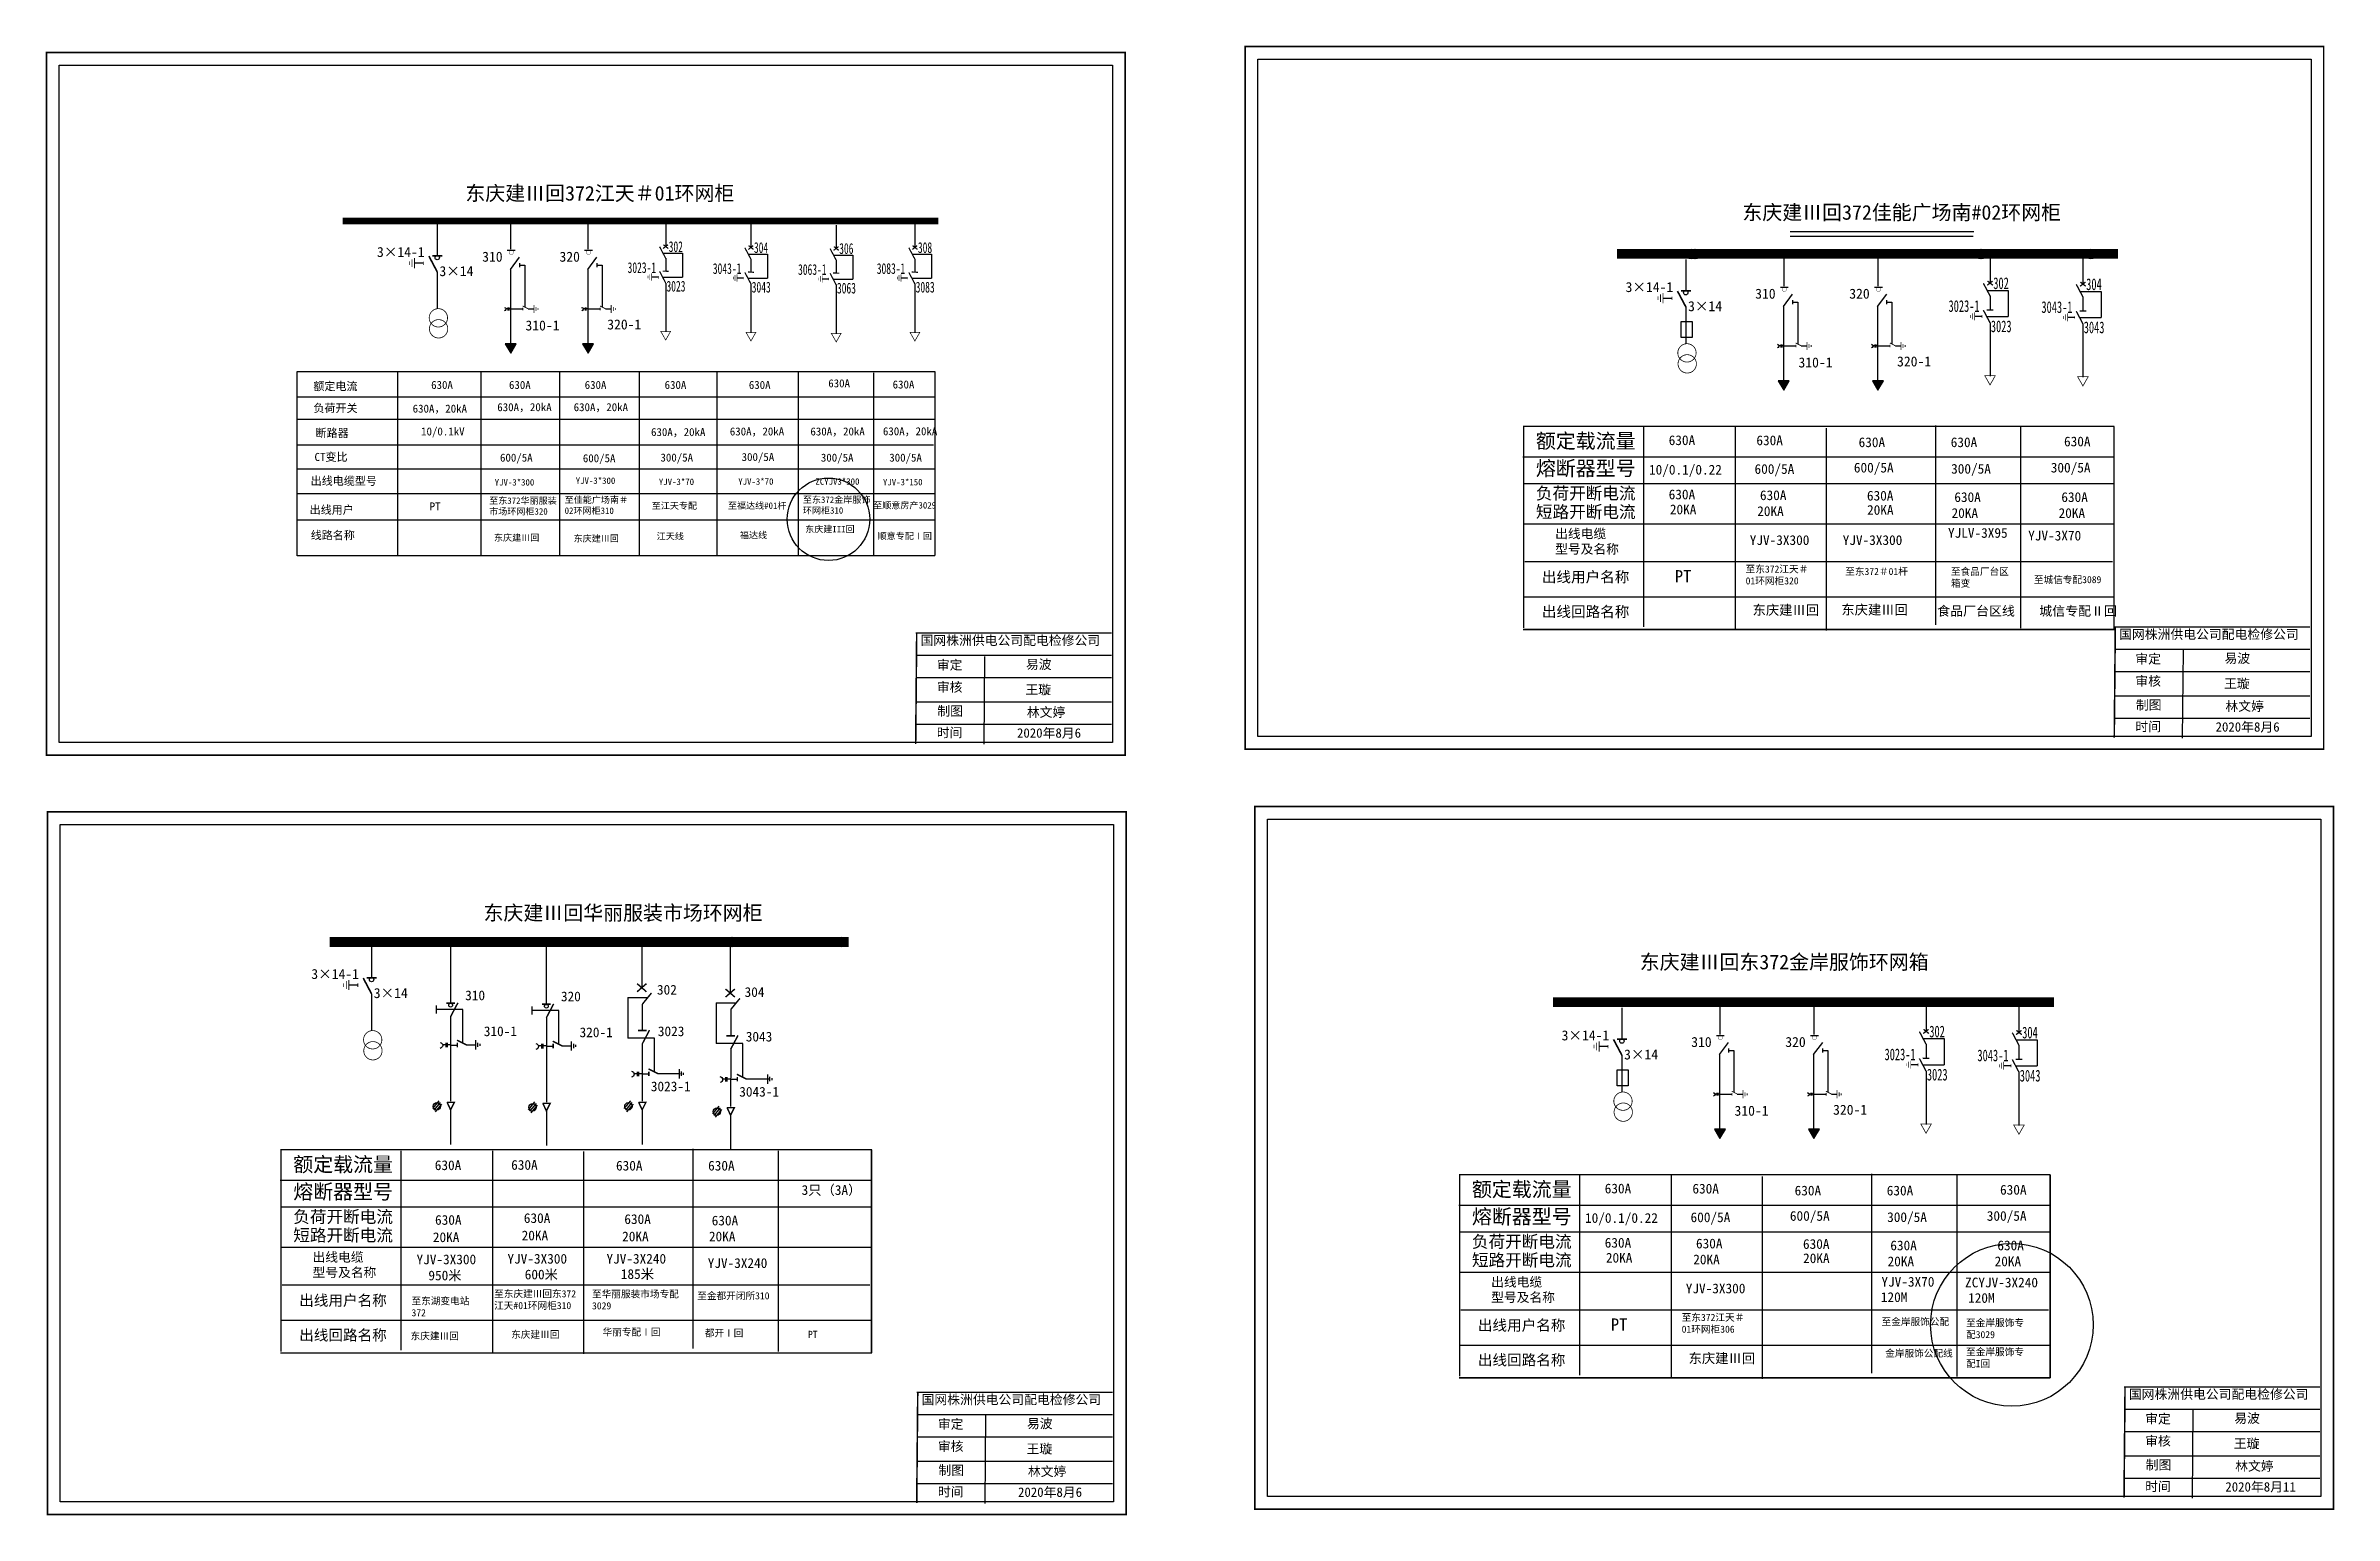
# Model space of a CAD drawing. Extents: x 118.5 to 198.4, y -132.9 to -81.6.
import ezdxf

# ---------------------------------------------------------------- set-up
doc = ezdxf.new("R2010")
doc.units = 0
doc.header["$LTSCALE"] = 0.774411
doc.linetypes.add('ACAD_ISO02W100', pattern=[15, 12, -3])
doc.layers.get('0').update_dxf_attribs({"linetype": 'CONTINUOUS'})
doc.layers.add('1', color=7, linetype='CONTINUOUS')
doc.layers.add('2', color=7, linetype='CONTINUOUS')
doc.styles.add('HZ', font='')
doc.styles.get("Standard").update_dxf_attribs({"font": '', "height": 2.5})
doc.styles.add('字体', font='', dxfattribs={"height": 2.5})
doc.styles.add('宋体', font='')
doc.styles.get('HZ').set_extended_font_data('SimSun')
doc.styles.get('Standard').set_extended_font_data('SimSun')
doc.styles.get('字体').set_extended_font_data('KaiTi_GB2312')
doc.styles.get('宋体').set_extended_font_data('SimSun')

# ---------------------------------------------------------------- blocks, each defined once
blk = doc.blocks.new('JD')
for points in [[(-2, 0.2), (-2, -0.2), (2, 0.2), (2, -0.2)], [(1, -1.2), (1, -0.8), (-1, -1.2), (-1, -0.8)], [(-0.5, -1.8), (-0.5, -2.2), (0.5, -1.8), (0.5, -2.2)]]:
    blk.add_trace(points)

msp = doc.modelspace()

# ---------------------------------------------------------------- hatches: boundary and pattern name
for points in [[(134.781, -92.336), (134.973, -92.003), (134.589, -92.003)], [(137.478, -92.336), (137.671, -92.003), (137.286, -92.003)], [(179.213, -93.626), (179.405, -93.293), (179.021, -93.293)], [(182.497, -93.626), (182.689, -93.293), (182.304, -93.293)], [(176.98, -119.731), (177.172, -119.398), (176.788, -119.398)], [(180.264, -119.731), (180.456, -119.398), (180.071, -119.398)]]:
    msp.add_hatch(color=7).paths.add_polyline_path(points)

# ---------------------------------------------------------------- linework, layer by layer
for p, q in [((132.211, -87.84), (132.211, -88.956)), ((140.186, -87.806), (140.186, -88.627)), ((143.162, -87.839), (143.162, -88.66)), ((148.885, -87.839), (148.885, -88.66)), ((146.138, -87.872), (146.138, -88.693)), ((131.732, -89.196), (131.422, -89.196)), ((134.659, -88.735), (134.937, -88.735)), ((135.083, -89.193), (135.083, -89.337)), ((135.086, -89.266), (135.271, -89.266)), ((135.271, -89.266), (135.271, -90.723)), ((137.357, -88.735), (137.635, -88.735)), ((137.78, -89.193), (137.78, -89.337)), ((137.784, -89.266), (137.968, -89.266)), ((137.968, -89.266), (137.968, -90.723)), ((140.093, -88.845), (140.768, -88.845)), ((140.186, -89.022), (140.186, -89.473)), ((140.768, -88.845), (140.768, -89.682)), ((143.068, -88.878), (143.744, -88.878)), ((143.162, -89.055), (143.162, -89.506)), ((143.744, -88.878), (143.744, -89.715)), ((146.044, -88.911), (146.719, -88.911)), ((146.138, -89.088), (146.138, -89.539)), ((146.719, -88.911), (146.719, -89.749)), ((148.791, -88.878), (149.466, -88.878)), ((148.885, -89.055), (148.885, -89.506)), ((149.466, -88.878), (149.466, -89.715)), ((175.792, -89.063), (175.792, -90.179)), ((186.41, -89.009), (186.41, -89.903)), ((189.652, -89.045), (189.652, -89.939)), ((132.211, -89.494), (132.211, -90.784)), ((139.928, -89.682), (139.7, -89.682)), ((140.08, -89.682), (140.768, -89.682)), ((140.186, -89.884), (140.186, -91.592)), ((142.904, -89.715), (142.675, -89.715)), ((143.056, -89.715), (143.744, -89.715)), ((143.162, -89.917), (143.162, -91.625)), ((145.879, -89.748), (145.651, -89.748)), ((146.031, -89.749), (146.719, -89.749)), ((146.138, -89.95), (146.138, -91.658)), ((148.626, -89.715), (148.398, -89.715)), ((148.778, -89.715), (149.466, -89.715)), ((148.885, -89.917), (148.885, -91.625)), ((179.091, -90.026), (179.369, -90.026)), ((182.375, -90.026), (182.653, -90.026)), ((186.308, -90.14), (187.044, -90.14)), ((187.044, -90.14), (187.044, -91.053)), ((189.55, -90.177), (190.286, -90.177)), ((190.286, -90.177), (190.286, -91.089)), ((134.781, -90.789), (135.204, -90.789)), ((135.39, -90.785), (135.585, -90.785)), ((137.478, -90.789), (137.901, -90.789)), ((138.088, -90.785), (138.282, -90.785)), ((175.313, -90.419), (175.002, -90.419)), ((179.515, -90.484), (179.515, -90.628)), ((179.518, -90.556), (179.703, -90.556)), ((179.703, -90.556), (179.703, -92.014)), ((182.799, -90.484), (182.799, -90.628)), ((182.802, -90.556), (182.986, -90.556)), ((182.986, -90.556), (182.986, -92.014)), ((186.129, -91.053), (185.88, -91.053)), ((186.294, -91.053), (187.044, -91.053)), ((186.41, -90.334), (186.41, -90.825)), ((189.652, -90.37), (189.652, -90.861)), ((186.41, -91.273), (186.41, -93.133)), ((189.371, -91.089), (189.122, -91.089)), ((189.536, -91.089), (190.286, -91.089)), ((189.652, -91.309), (189.652, -93.17)), ((179.213, -92.08), (179.636, -92.08)), ((179.822, -92.076), (180.017, -92.076)), ((182.497, -92.08), (182.92, -92.08)), ((183.106, -92.076), (183.301, -92.076)), ((174.315, -94.918), (174.315, -101.878)), ((177.51, -94.918), (177.51, -101.972)), ((180.688, -94.95), (180.688, -102.005)), ((184.503, -94.853), (184.503, -101.813)), ((187.479, -94.918), (187.479, -101.925)), ((170.106, -95.945), (190.74, -95.945)), ((170.156, -96.879), (190.74, -96.879)), ((170.156, -98.284), (190.74, -98.284)), ((129.919, -113.026), (129.919, -114.142)), ((132.67, -112.872), (132.67, -114.999)), ((136.012, -112.909), (136.012, -115.036)), ((139.355, -112.872), (139.355, -114.468)), ((142.442, -113.058), (142.442, -114.655)), ((129.441, -114.382), (129.13, -114.382)), ((129.919, -114.68), (129.919, -115.97)), ((132.68, -115.463), (132.68, -118.424)), ((136.022, -115.499), (136.022, -118.46)), ((173.559, -115.168), (173.559, -116.284)), ((184.177, -115.113), (184.177, -116.007)), ((187.419, -115.149), (187.419, -116.044)), ((132.68, -116.467), (132.916, -116.467)), ((133.223, -116.46), (133.543, -116.46)), ((136.022, -116.503), (136.257, -116.503)), ((136.565, -116.497), (136.885, -116.497)), ((139.368, -116.441), (139.366, -118.424)), ((173.08, -116.524), (172.769, -116.524)), ((176.858, -116.13), (177.136, -116.13)), ((177.282, -116.588), (177.282, -116.732)), ((180.142, -116.13), (180.42, -116.13)), ((180.565, -116.588), (180.565, -116.732)), ((184.075, -116.245), (184.811, -116.245)), ((184.177, -116.438), (184.177, -116.929)), ((184.811, -116.245), (184.811, -117.157)), ((187.317, -116.281), (188.053, -116.281)), ((187.419, -116.474), (187.419, -116.965)), ((188.053, -116.281), (188.053, -117.194)), ((142.455, -116.628), (142.452, -118.61)), ((177.285, -116.661), (177.469, -116.661)), ((177.469, -116.661), (177.469, -118.118)), ((180.569, -116.661), (180.753, -116.661)), ((180.753, -116.661), (180.753, -118.118)), ((183.896, -117.157), (183.647, -117.157)), ((184.061, -117.157), (184.811, -117.157)), ((184.177, -117.377), (184.177, -119.238)), ((187.138, -117.193), (186.889, -117.193)), ((187.303, -117.194), (188.053, -117.194)), ((187.419, -117.413), (187.419, -119.274)), ((139.364, -117.472), (139.599, -117.472)), ((139.906, -117.465), (140.695, -117.465)), ((142.45, -117.658), (142.685, -117.658)), ((142.993, -117.652), (143.781, -117.652)), ((176.98, -118.184), (177.403, -118.184)), ((177.589, -118.18), (177.784, -118.18)), ((180.264, -118.184), (180.687, -118.184)), ((180.873, -118.18), (181.068, -118.18)), ((132.27, -118.417), (132.044, -118.686)), ((132.32, -118.469), (132.094, -118.739)), ((132.364, -118.525), (132.139, -118.795)), ((132.679, -118.728), (132.679, -119.934)), ((135.611, -118.453), (135.386, -118.723)), ((135.662, -118.506), (135.436, -118.776)), ((135.706, -118.562), (135.481, -118.832)), ((136.021, -118.765), (136.021, -119.97)), ((138.955, -118.417), (138.729, -118.686)), ((139.005, -118.469), (138.78, -118.739)), ((139.05, -118.525), (138.824, -118.795)), ((139.365, -118.728), (139.365, -119.934)), ((142.041, -118.603), (141.816, -118.873)), ((142.091, -118.656), (141.866, -118.926)), ((142.136, -118.712), (141.91, -118.981)), ((142.451, -118.915), (142.451, -120.12)), ((130.944, -120.154), (130.944, -127.114)), ((134.139, -120.154), (134.139, -127.209)), ((137.316, -120.187), (137.316, -127.241)), ((141.132, -120.089), (141.132, -127.049)), ((144.108, -120.154), (144.108, -127.162)), ((126.735, -121.182), (147.369, -121.182)), ((172.082, -121.022), (172.082, -127.982)), ((175.277, -121.022), (175.277, -128.077)), ((178.454, -121.055), (178.454, -128.109)), ((182.27, -120.957), (182.27, -127.917)), ((185.246, -121.022), (185.246, -128.03)), ((126.785, -122.115), (147.369, -122.115)), ((167.873, -122.05), (188.507, -122.05)), ((167.923, -122.983), (188.507, -122.983)), ((126.785, -123.521), (147.369, -123.521)), ((167.923, -124.389), (188.507, -124.389))]:
    msp.add_line(p, q)
at = {"color": 7}
for p, q in [((134.787, -88.704), (134.787, -87.754)), ((137.484, -88.704), (137.484, -87.754)), ((179.219, -89.994), (179.219, -89.044)), ((182.503, -89.994), (182.503, -89.044)), ((176.986, -116.099), (176.986, -115.149)), ((180.27, -116.099), (180.27, -115.149))]:
    msp.add_line(p, q, dxfattribs=at)
at = {"color": 0}
for p, q in [((134.768, -89.408), (134.768, -92.061)), ((137.466, -89.408), (137.466, -92.061)), ((175.792, -90.717), (175.792, -92.007)), ((179.2, -90.699), (179.2, -93.352)), ((182.484, -90.699), (182.484, -93.352)), ((130.828, -92.973), (130.828, -99.4)), ((133.735, -93.009), (133.735, -99.409)), ((127.319, -93.857), (129.874, -93.857)), ((129.862, -93.857), (132.017, -93.857)), ((131.592, -93.857), (149.593, -93.857)), ((127.319, -94.633), (129.863, -94.633)), ((129.851, -94.633), (132.007, -94.633)), ((131.97, -94.633), (149.582, -94.633)), ((127.319, -96.37), (129.845, -96.37)), ((129.833, -96.37), (131.988, -96.37)), ((131.952, -96.37), (149.564, -96.37)), ((173.559, -116.821), (173.559, -118.112)), ((176.967, -116.803), (176.967, -119.456)), ((180.251, -116.803), (180.251, -119.456))]:
    msp.add_line(p, q, dxfattribs=at)
at = {"color": 0, "linetype": 'Continuous'}
for p, q in [((170.172, -99.597), (190.685, -99.597)), ((148.916, -102.093), (155.741, -102.093)), ((190.75, -101.882), (197.576, -101.882)), ((148.916, -102.872), (155.741, -102.872)), ((151.311, -102.908), (151.285, -105.974)), ((190.75, -102.661), (197.576, -102.661)), ((193.146, -102.697), (193.119, -105.763)), ((148.916, -103.649), (155.741, -103.649)), ((190.75, -103.438), (197.576, -103.438)), ((148.916, -104.498), (155.741, -104.498)), ((190.75, -104.287), (197.576, -104.287)), ((148.916, -105.275), (155.741, -105.275)), ((190.75, -105.064), (197.576, -105.064)), ((138.864, -114.808), (139.568, -114.808)), ((141.95, -114.994), (142.654, -114.994)), ((139.371, -115.043), (139.368, -115.959)), ((142.457, -115.23), (142.455, -116.145)), ((126.801, -124.834), (147.314, -124.834)), ((167.939, -125.702), (188.452, -125.702)), ((148.953, -128.577), (155.778, -128.577)), ((191.091, -128.391), (197.916, -128.391)), ((148.953, -129.356), (155.778, -129.356)), ((151.348, -129.391), (151.322, -132.457)), ((191.091, -129.17), (197.916, -129.17)), ((193.486, -129.206), (193.46, -132.272)), ((148.953, -130.133), (155.778, -130.133)), ((191.091, -129.948), (197.916, -129.948)), ((148.953, -130.981), (155.778, -130.981)), ((191.091, -130.796), (197.916, -130.796)), ((148.953, -131.759), (155.778, -131.759)), ((191.091, -131.573), (197.916, -131.573))]:
    msp.add_line(p, q, dxfattribs=at)
at = {"linetype": 'Continuous'}
for p, q in [((133.548, -116.302), (133.548, -116.625)), ((133.623, -116.386), (133.623, -116.535)), ((133.698, -116.428), (133.698, -116.498)), ((136.89, -116.339), (136.89, -116.662)), ((136.965, -116.422), (136.965, -116.572)), ((137.04, -116.465), (137.04, -116.534)), ((140.652, -117.307), (140.652, -117.63)), ((140.728, -117.391), (140.728, -117.54)), ((140.802, -117.433), (140.802, -117.503)), ((143.739, -117.494), (143.739, -117.817)), ((143.814, -117.577), (143.814, -117.727)), ((143.889, -117.62), (143.889, -117.689))]:
    msp.add_line(p, q, dxfattribs=at)
at = {"color": 0, "linetype": 'Continuous', "const_width": 0.0547}
for points in [[(118.577, -81.847), (156.221, -81.847), (156.221, -106.358), (118.577, -106.358)], [(160.411, -81.636), (198.055, -81.636), (198.055, -106.147), (160.411, -106.147)], [(118.613, -108.331), (156.258, -108.331), (156.258, -132.842), (118.613, -132.842)], [(160.752, -108.146), (198.396, -108.146), (198.396, -132.656), (160.752, -132.656)]]:
    msp.add_lwpolyline(points, close=True, dxfattribs=at)
at = {"color": 0, "linetype": 'Continuous'}
for points in [[(160.854, -82.079), (197.613, -82.079), (197.613, -105.705), (160.854, -105.705)], [(119.019, -82.29), (155.778, -82.29), (155.778, -105.915), (119.019, -105.915)], [(175.631, -91.226), (176.012, -91.226), (176.012, -91.788), (175.631, -91.788)], [(161.194, -108.588), (197.954, -108.588), (197.954, -132.214), (161.194, -132.214)], [(119.056, -108.774), (155.815, -108.774), (155.815, -132.399), (119.056, -132.399)], [(173.398, -117.33), (173.779, -117.33), (173.779, -117.892), (173.398, -117.892)]]:
    msp.add_lwpolyline(points, close=True, dxfattribs=at)
for points, const_width in [([(128.912, -87.723), (149.7, -87.723)], 0.226), ([(140.186, -89.022), (139.974, -88.619)], 0.0426), ([(140.267, -88.547), (140.096, -88.681)], 0.0426), ([(140.106, -88.547), (140.277, -88.681)], 0.0426), ([(143.162, -89.055), (142.949, -88.652)], 0.0426), ([(143.242, -88.58), (143.072, -88.714)], 0.0426), ([(143.082, -88.58), (143.252, -88.714)], 0.0426), ([(146.218, -88.613), (146.047, -88.747)], 0.0426), ([(146.057, -88.613), (146.228, -88.747)], 0.0426), ([(148.885, -89.055), (148.672, -88.652)], 0.0426), ([(148.965, -88.58), (148.794, -88.714)], 0.0426), ([(148.804, -88.58), (148.975, -88.714)], 0.0426), ([(179.43, -88.092), (185.855, -88.092)], 0.051), ([(131.238, -89.13), (131.238, -89.255)], 0.0253), ([(131.329, -89.053), (131.329, -89.325)], 0.0253), ([(131.419, -89.011), (131.419, -89.367)], 0.0253), ([(131.732, -89.134), (131.732, -89.259)], 0.0253), ([(132.211, -89.494), (131.922, -88.945)], 0.0579), ([(132.389, -88.935), (132.046, -88.933)], 0.0579), ([(134.659, -88.735), (134.937, -88.735)], 0.0236), ([(137.357, -88.735), (137.635, -88.735)], 0.0236), ([(140.186, -89.884), (139.974, -89.48)], 0.0426), ([(140.295, -89.476), (140.078, -89.469)], 0.0426), ([(146.138, -89.088), (145.925, -88.685)], 0.0426), ([(173.387, -88.869), (190.878, -88.869)], 0.34), ([(139.569, -89.633), (139.569, -89.725)], 0.0186), ([(139.631, -89.577), (139.631, -89.777)], 0.0186), ([(139.698, -89.546), (139.698, -89.808)], 0.0186), ([(139.928, -89.636), (139.928, -89.728)], 0.0186), ([(142.545, -89.666), (142.545, -89.759)], 0.0186), ([(142.607, -89.61), (142.607, -89.81)], 0.0186), ([(142.674, -89.579), (142.674, -89.841)], 0.0186), ([(142.904, -89.669), (142.904, -89.761)], 0.0186), ([(143.162, -89.917), (142.949, -89.514)], 0.0426), ([(143.27, -89.51), (143.054, -89.502)], 0.0426), ([(145.521, -89.7), (145.521, -89.792)], 0.0186), ([(145.583, -89.643), (145.583, -89.843)], 0.0186), ([(145.649, -89.612), (145.649, -89.874)], 0.0186), ([(145.879, -89.702), (145.879, -89.795)], 0.0186), ([(146.138, -89.95), (145.925, -89.547)], 0.0426), ([(146.246, -89.543), (146.029, -89.535)], 0.0426), ([(148.268, -89.666), (148.268, -89.759)], 0.0186), ([(148.33, -89.61), (148.33, -89.81)], 0.0186), ([(148.396, -89.579), (148.396, -89.841)], 0.0186), ([(148.626, -89.669), (148.626, -89.761)], 0.0186), ([(148.885, -89.917), (148.672, -89.514)], 0.0426), ([(148.993, -89.51), (148.776, -89.502)], 0.0426), ([(175, -90.234), (175, -90.59)], 0.0253), ([(175.792, -90.717), (175.502, -90.168)], 0.0579), ([(175.969, -90.158), (175.627, -90.156)], 0.0579), ([(179.091, -90.026), (179.369, -90.026)], 0.0236), ([(182.375, -90.026), (182.653, -90.026)], 0.0236), ([(186.41, -90.334), (186.178, -89.894)], 0.0464), ([(186.498, -89.816), (186.312, -89.962)], 0.0464), ([(186.323, -89.816), (186.509, -89.962)], 0.0464), ([(189.652, -90.37), (189.42, -89.93)], 0.0464), ([(189.74, -89.852), (189.554, -89.998)], 0.0464), ([(189.565, -89.852), (189.751, -89.998)], 0.0464), ([(135.196, -90.686), (135.402, -90.789)], 0.031), ([(135.204, -90.742), (135.204, -90.837)], 0.031), ([(137.893, -90.686), (138.1, -90.789)], 0.031), ([(137.901, -90.742), (137.901, -90.837)], 0.031), ([(174.818, -90.353), (174.818, -90.478)], 0.0253), ([(174.909, -90.276), (174.909, -90.548)], 0.0253), ([(175.313, -90.356), (175.313, -90.482)], 0.0253), ([(185.738, -90.999), (185.738, -91.1)], 0.0202), ([(185.805, -90.938), (185.805, -91.156)], 0.0202), ([(185.878, -90.904), (185.878, -91.189)], 0.0202), ([(186.129, -91.002), (186.129, -91.103)], 0.0202), ([(186.41, -91.273), (186.178, -90.833)], 0.0464), ([(186.528, -90.829), (186.292, -90.821)], 0.0464), ([(188.98, -91.036), (188.98, -91.136)], 0.0202), ([(189.047, -90.974), (189.047, -91.192)], 0.0202), ([(189.12, -90.941), (189.12, -91.226)], 0.0202), ([(189.371, -91.039), (189.371, -91.139)], 0.0202), ([(189.652, -91.309), (189.42, -90.869)], 0.0464), ([(189.77, -90.865), (189.534, -90.857)], 0.0464), ([(179.628, -91.976), (179.834, -92.08)], 0.031), ([(179.636, -92.032), (179.636, -92.127)], 0.031), ([(182.912, -91.976), (183.118, -92.08)], 0.031), ([(182.92, -92.032), (182.92, -92.127)], 0.031), ([(170.106, -94.884), (190.753, -94.884)], 0.051), ([(170.13, -101.925), (170.132, -94.884)], 0.051), ([(190.74, -94.884), (190.74, -101.972)], 0.051), ([(190.753, -100.835), (170.106, -100.835)], 0.051), ([(190.753, -101.971), (170.106, -101.971)], 0.051), ([(128.453, -112.872), (146.568, -112.872)], 0.34), ([(129.128, -114.197), (129.128, -114.552)], 0.0253), ([(129.919, -114.68), (129.63, -114.131)], 0.0579), ([(130.097, -114.121), (129.754, -114.119)], 0.0579), ([(128.946, -114.315), (128.946, -114.441)], 0.0253), ([(129.037, -114.239), (129.037, -114.511)], 0.0253), ([(129.441, -114.319), (129.441, -114.444)], 0.0253), ([(132.53, -115.005), (132.831, -115.005)], 0.051), ([(132.68, -115.476), (132.935, -114.992)], 0.051), ([(135.872, -115.042), (136.172, -115.042)], 0.051), ([(136.022, -115.513), (136.277, -115.029)], 0.051), ([(139.188, -114.609), (139.515, -114.325)], 0.051), ([(139.515, -114.609), (139.188, -114.325)], 0.051), ([(139.371, -115.043), (139.689, -114.654)], 0.051), ([(142.274, -114.795), (142.601, -114.512)], 0.051), ([(142.601, -114.795), (142.274, -114.512)], 0.051), ([(142.457, -115.23), (142.775, -114.841)], 0.051), ([(171.154, -114.973), (188.645, -114.973)], 0.34), ([(132.903, -116.297), (133.243, -116.467)], 0.051), ([(132.916, -116.388), (132.916, -116.545)], 0.051), ([(136.244, -116.333), (136.584, -116.503)], 0.051), ([(136.257, -116.425), (136.257, -116.582)], 0.051), ([(139.218, -115.959), (139.519, -115.959)], 0.051), ([(139.368, -116.429), (139.623, -115.945)], 0.051), ([(142.304, -116.145), (142.605, -116.145)], 0.051), ([(142.455, -116.615), (142.71, -116.132)], 0.051), ([(172.585, -116.457), (172.585, -116.583)], 0.0253), ([(172.676, -116.381), (172.676, -116.653)], 0.0253), ([(172.767, -116.339), (172.767, -116.694)], 0.0253), ([(173.08, -116.461), (173.08, -116.586)], 0.0253), ([(173.559, -116.821), (173.269, -116.273)], 0.0579), ([(173.736, -116.263), (173.394, -116.261)], 0.0579), ([(176.858, -116.13), (177.136, -116.13)], 0.0236), ([(180.142, -116.13), (180.42, -116.13)], 0.0236), ([(184.177, -116.438), (183.945, -115.998)], 0.0464), ([(184.264, -115.92), (184.079, -116.066)], 0.0464), ([(184.09, -115.92), (184.276, -116.066)], 0.0464), ([(187.419, -116.474), (187.187, -116.035)], 0.0464), ([(187.507, -115.957), (187.321, -116.103)], 0.0464), ([(187.332, -115.957), (187.518, -116.103)], 0.0464), ([(139.586, -117.302), (139.926, -117.472)], 0.051), ([(139.599, -117.393), (139.599, -117.55)], 0.051), ([(183.505, -117.104), (183.505, -117.204)], 0.0202), ([(183.572, -117.043), (183.572, -117.26)], 0.0202), ([(183.645, -117.009), (183.645, -117.294)], 0.0202), ([(183.896, -117.107), (183.896, -117.207)], 0.0202), ([(184.177, -117.377), (183.945, -116.938)], 0.0464), ([(184.295, -116.933), (184.059, -116.925)], 0.0464), ([(186.747, -117.14), (186.747, -117.241)], 0.0202), ([(186.814, -117.079), (186.814, -117.297)], 0.0202), ([(186.887, -117.045), (186.887, -117.33)], 0.0202), ([(187.138, -117.143), (187.138, -117.244)], 0.0202), ([(187.419, -117.413), (187.187, -116.974)], 0.0464), ([(187.537, -116.969), (187.301, -116.961)], 0.0464), ([(142.672, -117.488), (143.012, -117.658)], 0.051), ([(142.685, -117.58), (142.685, -117.737)], 0.051), ([(177.395, -118.081), (177.601, -118.184)], 0.031), ([(177.403, -118.136), (177.403, -118.232)], 0.031), ([(180.679, -118.081), (180.885, -118.184)], 0.031), ([(180.687, -118.136), (180.687, -118.232)], 0.031), ([(132.553, -118.465), (132.812, -118.465), (132.679, -118.728), (132.556, -118.461)], 0.051), ([(135.894, -118.502), (136.154, -118.502), (136.021, -118.765), (135.898, -118.497)], 0.051), ([(139.238, -118.465), (139.497, -118.465), (139.365, -118.728), (139.241, -118.461)], 0.051), ([(142.324, -118.652), (142.584, -118.652), (142.451, -118.915), (142.327, -118.647)], 0.051), ([(126.735, -120.12), (147.382, -120.12)], 0.051), ([(126.759, -127.162), (126.761, -120.12)], 0.051), ([(147.369, -120.12), (147.369, -127.209)], 0.051), ([(167.873, -120.988), (188.52, -120.988)], 0.051), ([(167.897, -128.03), (167.899, -120.988)], 0.051), ([(188.507, -120.988), (188.507, -128.077)], 0.051), ([(147.382, -126.072), (126.735, -126.072)], 0.051), ([(188.52, -126.94), (167.873, -126.94)], 0.051), ([(147.382, -127.208), (126.735, -127.208)], 0.051), ([(188.52, -128.076), (167.873, -128.076)], 0.051)]:
    msp.add_lwpolyline(points, dxfattribs=dict(const_width=const_width))
for points in [[(179.43, -88.25), (185.823, -88.25)], [(134.677, -90.788), (134.612, -90.788)], [(134.677, -90.744), (134.677, -90.838)], [(134.706, -90.744), (134.706, -90.838)], [(134.781, -90.788), (134.706, -90.788)], [(137.374, -90.788), (137.309, -90.788)], [(137.374, -90.744), (137.374, -90.838)], [(137.403, -90.744), (137.403, -90.838)], [(137.478, -90.788), (137.403, -90.788)], [(179.109, -92.078), (179.043, -92.078)], [(179.109, -92.035), (179.109, -92.129)], [(179.138, -92.035), (179.138, -92.129)], [(179.212, -92.078), (179.138, -92.078)], [(182.393, -92.078), (182.327, -92.078)], [(182.393, -92.035), (182.393, -92.129)], [(182.422, -92.035), (182.422, -92.129)], [(182.496, -92.078), (182.422, -92.078)], [(138.864, -114.808), (138.862, -116.23)], [(141.95, -114.994), (141.948, -116.416)], [(132.178, -115.083), (132.178, -115.367)], [(135.52, -115.119), (135.52, -115.403)], [(132.509, -116.464), (132.401, -116.464)], [(132.509, -116.392), (132.509, -116.547)], [(132.557, -116.392), (132.557, -116.547)], [(132.68, -116.464), (132.557, -116.464)], [(135.851, -116.501), (135.743, -116.501)], [(135.851, -116.429), (135.851, -116.584)], [(135.898, -116.429), (135.898, -116.584)], [(136.022, -116.501), (135.898, -116.501)], [(139.192, -117.398), (139.192, -117.553)], [(139.24, -117.398), (139.24, -117.553)], [(139.192, -117.469), (139.085, -117.469)], [(139.363, -117.469), (139.24, -117.469)], [(142.279, -117.656), (142.171, -117.656)], [(142.279, -117.584), (142.279, -117.739)], [(142.326, -117.584), (142.326, -117.739)], [(142.45, -117.656), (142.326, -117.656)], [(176.876, -118.182), (176.81, -118.182)], [(176.876, -118.139), (176.876, -118.233)], [(176.905, -118.139), (176.905, -118.233)], [(176.979, -118.182), (176.905, -118.182)], [(180.16, -118.182), (180.094, -118.182)], [(180.16, -118.139), (180.16, -118.233)], [(180.189, -118.139), (180.189, -118.233)], [(180.263, -118.182), (180.189, -118.182)]]:
    msp.add_lwpolyline(points)
for points, const_width in [([(134.72, -88.813, 1), (134.874, -88.813, 1)], 0.0118), ([(137.418, -88.813, 1), (137.571, -88.813, 1)], 0.0118), ([(179.152, -90.103, 1), (179.306, -90.103, 1)], 0.0118), ([(182.436, -90.103, 1), (182.59, -90.103, 1)], 0.0118), ([(132.572, -91.099, -1), (131.932, -91.099, -1)], 0.0271), ([(132.58, -91.482, -1), (131.94, -91.482, -1)], 0.0271), ([(176.152, -92.322, -1), (175.512, -92.322, -1)], 0.0271), ([(176.161, -92.705, -1), (175.521, -92.705, -1)], 0.0271), ([(130.28, -116.284, -1), (129.64, -116.284, -1)], 0.0271), ([(130.288, -116.667, -1), (129.648, -116.667, -1)], 0.0271), ([(176.919, -116.207, 1), (177.073, -116.207, 1)], 0.0118), ([(180.203, -116.207, 1), (180.357, -116.207, 1)], 0.0118), ([(173.919, -118.426, -1), (173.279, -118.426, -1)], 0.0271), ([(173.928, -118.809, -1), (173.288, -118.809, -1)], 0.0271)]:
    msp.add_lwpolyline(points, format="xyb", close=True, dxfattribs=dict(const_width=const_width))
for points in [[(134.556, -90.735, -0.877934), (134.558, -90.86)], [(137.254, -90.735, -0.877934), (137.256, -90.86)], [(178.988, -92.025, -0.877934), (178.99, -92.15)], [(182.272, -92.025, -0.877934), (182.274, -92.15)], [(132.31, -116.377, -0.877934), (132.314, -116.583)], [(135.652, -116.413, -0.877934), (135.656, -116.62)], [(138.993, -117.382, -0.877934), (138.997, -117.588)], [(142.08, -117.568, -0.877934), (142.084, -117.775)], [(176.755, -118.129, -0.877934), (176.757, -118.255)], [(180.039, -118.129, -0.877934), (180.041, -118.255)]]:
    msp.add_lwpolyline(points, format="xyb")
at = {"color": 0}
for points, const_width in [([(140.015, -91.573), (140.186, -91.873), (140.357, -91.573)], 0.0239), ([(142.991, -91.607), (143.162, -91.906), (143.333, -91.607)], 0.0239), ([(145.967, -91.64), (146.138, -91.939), (146.309, -91.64)], 0.0239), ([(148.714, -91.606), (148.885, -91.906), (149.056, -91.606)], 0.0239), ([(186.224, -93.113), (186.41, -93.44), (186.596, -93.113)], 0.0261), ([(189.466, -93.15), (189.652, -93.476), (189.839, -93.15)], 0.0261), ([(183.991, -119.218), (184.177, -119.544), (184.363, -119.218)], 0.0261), ([(187.233, -119.254), (187.419, -119.58), (187.606, -119.254)], 0.0261)]:
    msp.add_lwpolyline(points, close=True, dxfattribs=dict(at, const_width=const_width))
at = {"color": 7}
for points in [[(134.781, -92.336), (134.973, -92.003), (134.589, -92.003)], [(137.478, -92.336), (137.671, -92.003), (137.286, -92.003)], [(179.213, -93.626), (179.405, -93.293), (179.021, -93.293)], [(182.497, -93.626), (182.689, -93.293), (182.304, -93.293)], [(176.98, -119.731), (177.172, -119.398), (176.788, -119.398)], [(180.264, -119.731), (180.456, -119.398), (180.071, -119.398)]]:
    msp.add_lwpolyline(points, close=True, dxfattribs=at)
at = {"color": 0, "linetype": 'Continuous', "const_width": 0.0547}
for points in [[(148.947, -102.11), (148.912, -105.961)], [(190.782, -101.899), (190.746, -105.75)], [(148.984, -128.593), (148.948, -132.444)], [(191.122, -128.408), (191.087, -132.259)]]:
    msp.add_lwpolyline(points, dxfattribs=at)
at = {"linetype": 'ACAD_ISO02W100'}
for points in [[(133.111, -116.386), (133.111, -115.225), (132.178, -115.225)], [(136.452, -116.423), (136.452, -115.261), (135.52, -115.261)], [(139.794, -117.392), (139.794, -116.23), (138.862, -116.23)], [(142.88, -117.578), (142.88, -116.416), (141.948, -116.416)]]:
    msp.add_lwpolyline(points, dxfattribs=at)
for centre, radius in [((132.211, -88.999), 0.0755), ((175.98, -88.873), 0.169), ((176.085, -88.873), 0.169), ((176.126, -88.873), 0.169), ((186.09, -88.873), 0.169), ((186.106, -88.873), 0.169), ((189.932, -88.873), 0.169), ((175.792, -90.222), 0.0755), ((142.495, -112.876), 0.169), ((142.511, -112.876), 0.169), ((146.337, -112.876), 0.169), ((129.919, -114.185), 0.0755), ((132.68, -115.077), 0.0653), ((136.022, -115.114), 0.0653), ((173.559, -116.327), 0.0755), ((132.199, -118.606), 0.129), ((135.54, -118.643), 0.129), ((138.884, -118.606), 0.129), ((141.97, -118.792), 0.129)]:
    msp.add_circle(centre, radius)
at = {"color": 1, "linetype": 'Continuous'}
for centre, radius in [((145.868, -98.126), 1.439), ((187.174, -126.228), 2.838)]:
    msp.add_circle(centre, radius, dxfattribs=at)
at = {"layer": '1'}
for points in [[(134.556, -90.733, -0.877934), (134.558, -90.859)], [(137.253, -90.733, -0.877934), (137.256, -90.859)], [(178.988, -92.023, -0.877934), (178.99, -92.149)], [(182.272, -92.023, -0.877934), (182.274, -92.149)], [(176.755, -118.128, -0.877934), (176.757, -118.253)], [(180.039, -118.128, -0.877934), (180.041, -118.253)]]:
    msp.add_lwpolyline(points, format="xyb", dxfattribs=at)
at = {"layer": '2'}
for p, q in [((134.768, -89.408), (135.088, -88.981)), ((137.466, -89.408), (137.786, -88.981)), ((179.2, -90.699), (179.52, -90.272)), ((182.484, -90.699), (182.804, -90.272)), ((127.319, -92.973), (129.863, -92.973)), ((127.319, -99.4), (127.319, -92.973)), ((129.851, -92.973), (132.007, -92.973)), ((131.97, -92.973), (149.582, -92.973)), ((136.477, -92.979), (136.477, -99.409)), ((139.26, -93), (139.26, -99.368)), ((141.972, -93), (141.972, -99.389)), ((144.807, -93), (144.807, -99.389)), ((147.439, -93.012), (147.439, -99.368)), ((149.582, -92.973), (149.582, -99.389)), ((127.319, -95.526), (131.561, -95.526)), ((129.798, -95.526), (131.953, -95.526)), ((131.917, -95.526), (149.529, -95.526)), ((127.319, -97.227), (149.568, -97.227)), ((129.863, -98.157), (127.319, -98.157)), ((132.007, -98.157), (129.851, -98.157)), ((149.582, -98.157), (131.97, -98.157)), ((129.863, -99.4), (127.319, -99.4)), ((132.007, -99.4), (129.851, -99.4)), ((149.582, -99.4), (131.97, -99.4)), ((176.967, -116.803), (177.287, -116.376)), ((180.251, -116.803), (180.571, -116.376))]:
    msp.add_line(p, q, dxfattribs=at)

# ---------------------------------------------------------------- block references
at = {"xscale": 0.07224563935714912, "yscale": 0.07224563935714912, "zscale": 0.07224563936990762, "rotation": 90}
for p in [(135.588, -90.791), (138.285, -90.791), (180.02, -92.081), (183.303, -92.081), (177.787, -118.186), (181.07, -118.186)]:
    msp.add_blockref('JD', p, dxfattribs=at)

# ---------------------------------------------------------------- texts
at = {"style": 'HZ'}
for s, height, p in [('东庆建Ⅲ回372佳能广场南#02环网柜', 0.50997, (177.766, -87.676)), ('额定载流量', 0.51, (170.559, -95.649)), ('熔断器型号', 0.51, (170.559, -96.603)), ('10/0.1/0.22', 0.33998, (174.507, -96.566)), ('负荷开断电流', 0.425, (170.559, -97.432)), ('短路开断电流', 0.425, (170.559, -98.078)), ('型号及名称', 0.3263, (171.231, -99.327)), ('出线电缆', 0.3263, (171.231, -98.79)), ('出线用户名称', 0.3732, (170.767, -100.325)), ('PT', 0.425, (175.407, -100.325)), ('至城信专配3089', 0.2468, (187.942, -100.354)), ('出线回路名称', 0.3732, (170.767, -101.536)), ('食品厂台区线', 0.3312, (184.567, -101.49)), ('城信专配Ⅱ回', 0.3312, (188.129, -101.49)), ('东庆建Ⅲ回华丽服装市场环网柜', 0.50997, (133.829, -112.111)), ('东庆建Ⅲ回东372金岸服饰环网箱', 0.50997, (174.184, -113.826)), ('额定载流量', 0.51, (127.188, -120.886)), ('熔断器型号', 0.51, (127.188, -121.839)), ('额定载流量', 0.51, (168.326, -121.754)), ('负荷开断电流', 0.425, (127.188, -122.669)), ('熔断器型号', 0.51, (168.326, -122.707)), ('短路开断电流', 0.425, (127.188, -123.314)), ('10/0.1/0.22', 0.33998, (172.274, -122.67)), ('出线电缆', 0.3263, (127.86, -124.026)), ('短路开断电流', 0.425, (168.326, -124.182)), ('负荷开断电流', 0.425, (168.326, -123.537)), ('型号及名称', 0.3263, (127.86, -124.563)), ('出线电缆', 0.3263, (168.998, -124.894)), ('出线用户名称', 0.3732, (127.396, -125.562)), ('型号及名称', 0.3263, (168.998, -125.431)), ('出线用户名称', 0.3732, (168.534, -126.43)), ('PT', 0.425, (173.174, -126.429)), ('出线回路名称', 0.3732, (127.396, -126.773)), ('出线回路名称', 0.3732, (168.534, -127.641))]:
    msp.add_text(s, height=height, dxfattribs=at).set_placement(p)
at = {"color": 0}
for s, height, p in [('3×14-1', 0.3493, (130.109, -88.977)), ('3×14', 0.3493, (132.289, -89.644)), ('310', 0.3493, (133.781, -89.141)), ('320', 0.3493, (136.479, -89.141)), ('3×14-1', 0.3493, (173.689, -90.2)), ('310', 0.3493, (178.213, -90.431)), ('320', 0.3493, (181.497, -90.431)), ('3×14', 0.3493, (175.87, -90.867)), ('310-1', 0.3493, (135.292, -91.54)), ('320-1', 0.3493, (138.147, -91.504)), ('310-1', 0.3493, (179.724, -92.83)), ('320-1', 0.3493, (183.165, -92.795)), ('630A', 0.2787, (132, -93.579)), ('630A', 0.2787, (134.717, -93.579)), ('630A', 0.2787, (137.359, -93.579)), ('630A', 0.2787, (140.149, -93.579)), ('630A', 0.2787, (143.088, -93.579)), ('630A', 0.2787, (145.861, -93.523)), ('630A', 0.2787, (148.108, -93.564)), ('630A，20kA', 0.2787, (131.355, -94.405)), ('630A，20kA', 0.2787, (134.309, -94.355)), ('630A，20kA', 0.2787, (136.975, -94.355)), ('10/0.1kV', 0.2787, (131.65, -95.202)), ('630A，20kA', 0.2787, (139.675, -95.223)), ('630A，20kA', 0.2787, (142.425, -95.202)), ('630A，20kA', 0.2787, (145.238, -95.202)), ('630A，20kA', 0.2787, (147.769, -95.195)), ('600/5A', 0.2787, (134.404, -96.115)), ('600/5A', 0.2787, (137.295, -96.136)), ('300/5A', 0.2787, (140.004, -96.113)), ('300/5A', 0.2787, (142.837, -96.094)), ('300/5A', 0.2787, (145.603, -96.115)), ('300/5A', 0.2787, (147.991, -96.115)), ('YJV-3*300', 0.2258, (137.046, -96.892)), ('YJV-3*300', 0.2258, (134.218, -96.95)), ('YJV-3*70', 0.2258, (139.948, -96.932)), ('YJV-3*70', 0.2258, (142.719, -96.922)), ('ZCYJV3*300', 0.2258, (145.413, -96.922)), ('YJV-3*150', 0.2258, (147.77, -96.943)), ('PT', 0.2787, (131.949, -97.817)), ('3×14-1', 0.3493, (127.817, -114.163)), ('3×14', 0.3493, (129.997, -114.829)), ('3×14-1', 0.3493, (171.456, -116.305)), ('310', 0.3493, (175.98, -116.535)), ('320', 0.3493, (179.264, -116.535)), ('3×14', 0.3493, (173.637, -116.971)), ('310-1', 0.3493, (177.491, -118.934)), ('320-1', 0.3493, (180.932, -118.899))]:
    msp.add_text(s, height=height, dxfattribs=at).set_placement(p)
at = {"style": '宋体', "width": 0.65}
for s, height, p in [('302', 0.3749, (140.291, -88.803)), ('304', 0.3749, (143.266, -88.836)), ('306', 0.3749, (146.242, -88.869)), ('308', 0.3749, (148.989, -88.836)), ('3023-1', 0.3749, (138.856, -89.535)), ('3043-1', 0.3749, (141.832, -89.568)), ('3063-1', 0.3749, (144.807, -89.601)), ('3083-1', 0.3749, (147.554, -89.568)), ('3023', 0.3749, (140.213, -90.183)), ('3043', 0.3749, (143.189, -90.216)), ('3063', 0.3749, (146.164, -90.25)), ('3083', 0.3749, (148.911, -90.216)), ('302', 0.4085, (186.524, -90.095)), ('304', 0.4085, (189.766, -90.131)), ('3023-1', 0.4085, (184.961, -90.892)), ('3043-1', 0.4085, (188.203, -90.929)), ('3023', 0.4085, (186.439, -91.599)), ('3043', 0.4085, (189.681, -91.635)), ('302', 0.4085, (184.291, -116.199)), ('3023-1', 0.4085, (182.728, -116.997)), ('304', 0.4085, (187.533, -116.235)), ('3023', 0.4085, (184.206, -117.703)), ('3043-1', 0.4085, (185.97, -117.033)), ('3043', 0.4085, (187.448, -117.739))]:
    msp.add_text(s, height=height, dxfattribs=at).set_placement(p)
at = {"color": 0, "style": 'HZ'}
for s, p in [('额定电流', (127.888, -93.627)), ('负荷开关', (127.891, -94.392)), ('断路器', (127.965, -95.257)), ('CT变比', (127.929, -96.093)), ('出线电缆型号', (127.795, -96.93)), ('出线用户', (127.759, -97.939)), ('线路名称', (127.797, -98.824))]:
    msp.add_text(s, height=0.2823, dxfattribs=at).set_placement(p)
for s, height, p in [('630A', 0.34, (175.194, -95.538)), ('630A', 0.34, (178.255, -95.543)), ('630A', 0.34, (181.823, -95.609)), ('630A', 0.34, (185.038, -95.609)), ('630A', 0.34, (188.993, -95.582)), ('600/5A', 0.34, (178.191, -96.542)), ('600/5A', 0.34, (181.658, -96.494)), ('300/5A', 0.34, (185.052, -96.536)), ('300/5A', 0.34, (188.53, -96.494)), ('630A', 0.34, (175.194, -97.429)), ('630A', 0.34, (178.38, -97.457)), ('630A', 0.34, (182.114, -97.473)), ('630A', 0.34, (185.163, -97.523)), ('630A', 0.34, (188.899, -97.523)), ('20KA', 0.34, (175.235, -97.953)), ('20KA', 0.34, (178.284, -98.013)), ('20KA', 0.34, (182.118, -97.97)), ('20KA', 0.34, (185.067, -98.079)), ('20KA', 0.34, (188.803, -98.079)), ('YJV-3X300', 0.34, (178.023, -99.023)), ('YJV-3X300', 0.34, (181.267, -99.023)), ('YJLV-3X95', 0.34, (184.943, -98.772)), ('YJV-3X70', 0.34, (187.741, -98.866)), ('310', 0.34, (133.188, -114.904)), ('320', 0.34, (136.53, -114.941)), ('302', 0.34, (139.882, -114.708)), ('304', 0.34, (142.94, -114.79)), ('310-1', 0.34, (133.838, -116.157)), ('320-1', 0.34, (137.18, -116.193)), ('3023', 0.34, (139.913, -116.157)), ('3043', 0.34, (142.982, -116.343)), ('3023-1', 0.34, (139.668, -118.08)), ('3043-1', 0.34, (142.754, -118.267)), ('630A', 0.34, (132.127, -120.83)), ('630A', 0.34, (134.793, -120.818)), ('630A', 0.34, (138.452, -120.845)), ('630A', 0.34, (141.667, -120.845)), ('3只（3A）', 0.34, (144.931, -121.695)), ('630A', 0.34, (172.961, -121.642)), ('630A', 0.34, (176.022, -121.647)), ('630A', 0.34, (179.59, -121.713)), ('630A', 0.34, (182.805, -121.713)), ('630A', 0.34, (186.76, -121.686)), ('20KA', 0.34, (132.06, -123.342)), ('630A', 0.34, (132.136, -122.737)), ('20KA', 0.34, (135.159, -123.281)), ('630A', 0.34, (135.235, -122.675)), ('20KA', 0.34, (138.666, -123.315)), ('630A', 0.34, (138.743, -122.71)), ('20KA', 0.34, (141.696, -123.315)), ('630A', 0.34, (141.792, -122.759)), ('600/5A', 0.34, (175.958, -122.646)), ('600/5A', 0.34, (179.425, -122.598)), ('300/5A', 0.34, (182.819, -122.641)), ('300/5A', 0.34, (186.297, -122.598)), ('YJV-3X300', 0.34, (131.49, -124.115)), ('YJV-3X300', 0.34, (134.663, -124.093)), ('YJV-3X240', 0.34, (138.119, -124.092)), ('630A', 0.34, (172.961, -123.534)), ('20KA', 0.34, (173.002, -124.058)), ('20KA', 0.34, (176.051, -124.117)), ('630A', 0.34, (176.147, -123.561)), ('20KA', 0.34, (179.885, -124.075)), ('630A', 0.34, (179.881, -123.578)), ('630A', 0.34, (182.93, -123.627)), ('630A', 0.34, (186.666, -123.627)), ('950米', 0.34, (131.904, -124.675)), ('600米', 0.34, (135.267, -124.641)), ('185米', 0.34, (138.621, -124.627)), ('YJV-3X240', 0.34, (141.653, -124.243)), ('20KA', 0.34, (182.834, -124.183)), ('ZCYJV-3X240', 0.33998, (185.54, -124.921)), ('20KA', 0.34, (186.57, -124.183)), ('YJV-3X300', 0.34, (175.79, -125.128))]:
    msp.add_text(s, height=height).set_placement(p)
at = {"color": 7, "true_color": 0xffffff}
for s, p in [('YJV-3X70', (182.619, -124.895)), ('120M', (182.6, -125.432)), ('120M', (185.644, -125.46))]:
    msp.add_text(s, height=0.34, dxfattribs=at).set_placement(p)
at = {"attachment_point": 1, "style": 'HZ'}
for s, insert, char_height, width in [('东庆建Ⅲ回372江天＃01环网柜', (133.195, -86.498), 0.50997, 12.96863), ('至东372江天＃01环网柜320', (177.88, -99.74), 0.24685, 2.33164), ('至东372＃01杆', (181.356, -99.825), 0.2468, 2.11168), ('至食品厂台区箱变', (185.046, -99.825), 0.2468, 2.11168), ('东庆建Ⅲ回', (178.123, -101.121), 0.34, 3.39589), ('东庆建Ⅲ回', (181.222, -101.11), 0.34, 3.39589), ('至东湖变电站372', (131.315, -125.271), 0.2468, 2.11168), ('至东庆建Ⅲ回东372江天#01环网柜310', (134.198, -125.021), 0.24685, 3.11856), ('至华丽服装市场专配3029', (137.615, -125.029), 0.24685, 3.11856), ('至金都开闭所310', (141.287, -125.092), 0.2468, 3.11856), ('至东372江天＃01环网柜306', (175.647, -125.845), 0.24685, 2.33164), ('东庆建Ⅲ回', (131.283, -126.494), 0.2468, 2.57214), ('东庆建Ⅲ回', (134.793, -126.441), 0.2468, 2.57214), ('华丽专配Ⅰ回', (137.984, -126.356), 0.2468, 2.57214), ('都开Ⅰ回', (141.55, -126.391), 0.2468, 2.57214), ('PT', (145.155, -126.437), 0.2468, 2.17548), ('东庆建Ⅲ回', (175.89, -127.225), 0.34, 3.39589)]:
    msp.add_mtext(s, dxfattribs=dict(at, insert=insert, char_height=char_height, width=width))
at = {"color": 0, "width": 2.41744, "attachment_point": 1}
for s, insert, char_height in [('至东372华丽服装\\P市场环网柜320', (134.027, -97.363), 0.2258), ('至佳能广场南＃02环网柜310', (136.66, -97.336), 0.22582), ('至东372金岸服饰环网柜310', (144.975, -97.33), 0.22582), ('至江天专配', (139.7, -97.542), 0.2258), ('至福达线#01杆', (142.36, -97.537), 0.2258), ('至顺意房产3029', (147.429, -97.526), 0.2258), ('东庆建Ⅲ回', (134.193, -98.655), 0.2258), ('东庆建Ⅲ回', (136.972, -98.684), 0.2258), ('江天线', (139.871, -98.605), 0.2258), ('福达线', (142.778, -98.566), 0.2258), ('东庆建III回', (145.055, -98.358), 0.2258), ('顺意专配Ⅰ回', (147.583, -98.596), 0.2258)]:
    msp.add_mtext(s, dxfattribs=dict(at, insert=insert, char_height=char_height))
at = {"color": 0, "linetype": 'Continuous', "attachment_point": 1, "style": '字体'}
for s, insert, char_height, width in [('国网株洲供电公司配电检修公司', (149.081, -102.185), 0.32832, 8.97604), ('国网株洲供电公司配电检修公司', (190.915, -101.974), 0.32832, 8.97604), ('\\f\uffbfﾬￌﾣﾤ_GB2312|b0|i0|c134|p49;审定', (149.649, -103.043), 0.32832, 2.56763), ('易波', (152.759, -103.023), 0.3283, 2.56763), ('\\f\uffbfﾬￌﾣﾤ_GB2312|b0|i0|c134|p49;审定', (191.483, -102.832), 0.32832, 2.56763), ('易波', (194.594, -102.812), 0.3283, 2.56763), ('\\f\uffbfﾬￌﾣﾤ_GB2312|b0|i0|c134|p49;审核', (149.649, -103.816), 0.32832, 2.56763), ('\\f\uffbfﾬￌﾣﾤ_GB2312|b0|i0|c134|p49;审核', (191.483, -103.605), 0.32832, 2.56763), ('王璇', (194.577, -103.693), 0.3283, 2.56763), ('\\f\uffbfﾬￌﾣﾤ_GB2312|b0|i0|c134|p49;制图', (149.667, -104.65), 0.32832, 2.56763), ('王璇', (152.743, -103.904), 0.3283, 2.56763), ('\\f\uffbfﾬￌﾣﾤ_GB2312|b0|i0|c134|p49;制图', (191.501, -104.439), 0.32832, 2.56763), ('林文婷', (194.626, -104.483), 0.3283, 2.56763), ('\\f\uffbfﾬￌﾣﾤ_GB2312|b0|i0|c134|p49;时间', (149.649, -105.403), 0.32832, 2.56763), ('2020年8月6', (152.448, -105.417), 0.3283, 4.80244), ('林文婷', (152.791, -104.694), 0.3283, 2.56763), ('\\f\uffbfﾬￌﾣﾤ_GB2312|b0|i0|c134|p49;时间', (191.483, -105.192), 0.32832, 2.56763), ('2020年8月6', (194.282, -105.206), 0.3283, 4.80244), ('国网株洲供电公司配电检修公司', (191.256, -128.483), 0.32832, 8.97604), ('国网株洲供电公司配电检修公司', (149.117, -128.669), 0.32832, 8.97604), ('\\f\uffbfﾬￌﾣﾤ_GB2312|b0|i0|c134|p49;审定', (191.824, -129.341), 0.32832, 2.56763), ('易波', (194.935, -129.321), 0.3283, 2.56763), ('\\f\uffbfﾬￌﾣﾤ_GB2312|b0|i0|c134|p49;审定', (149.686, -129.526), 0.32832, 2.56763), ('易波', (152.796, -129.507), 0.3283, 2.56763), ('\\f\uffbfﾬￌﾣﾤ_GB2312|b0|i0|c134|p49;审核', (191.824, -130.114), 0.32832, 2.56763), ('王璇', (194.918, -130.202), 0.3283, 2.56763), ('\\f\uffbfﾬￌﾣﾤ_GB2312|b0|i0|c134|p49;审核', (149.686, -130.299), 0.32832, 2.56763), ('王璇', (152.78, -130.387), 0.3283, 2.56763), ('\\f\uffbfﾬￌﾣﾤ_GB2312|b0|i0|c134|p49;制图', (191.842, -130.948), 0.32832, 2.56763), ('林文婷', (194.967, -130.992), 0.3283, 2.56763), ('\\f\uffbfﾬￌﾣﾤ_GB2312|b0|i0|c134|p49;制图', (149.703, -131.134), 0.32832, 2.56763), ('林文婷', (152.828, -131.178), 0.3283, 2.56763), ('\\f\uffbfﾬￌﾣﾤ_GB2312|b0|i0|c134|p49;时间', (191.824, -131.701), 0.32832, 2.56763), ('2020年8月11', (194.623, -131.715), 0.3283, 4.80244), ('\\f\uffbfﾬￌﾣﾤ_GB2312|b0|i0|c134|p49;时间', (149.686, -131.887), 0.32832, 2.56763), ('2020年8月6', (152.484, -131.9), 0.3283, 4.80244)]:
    msp.add_mtext(s, dxfattribs=dict(at, insert=insert, char_height=char_height, width=width))
at = {"color": 7, "true_color": 0xffffff, "width": 2.33164, "attachment_point": 1, "style": 'HZ'}
for s, insert, char_height in [('至金岸服饰公配', (182.624, -125.995), 0.2468), ('至金岸服饰专配3029', (185.573, -126.034), 0.24685), ('金岸服饰公配线', (182.752, -127.096), 0.2468), ('至金岸服饰专配I回', (185.573, -127.048), 0.2468)]:
    msp.add_mtext(s, dxfattribs=dict(at, insert=insert, char_height=char_height))

doc.saveas('drawing.dxf')
